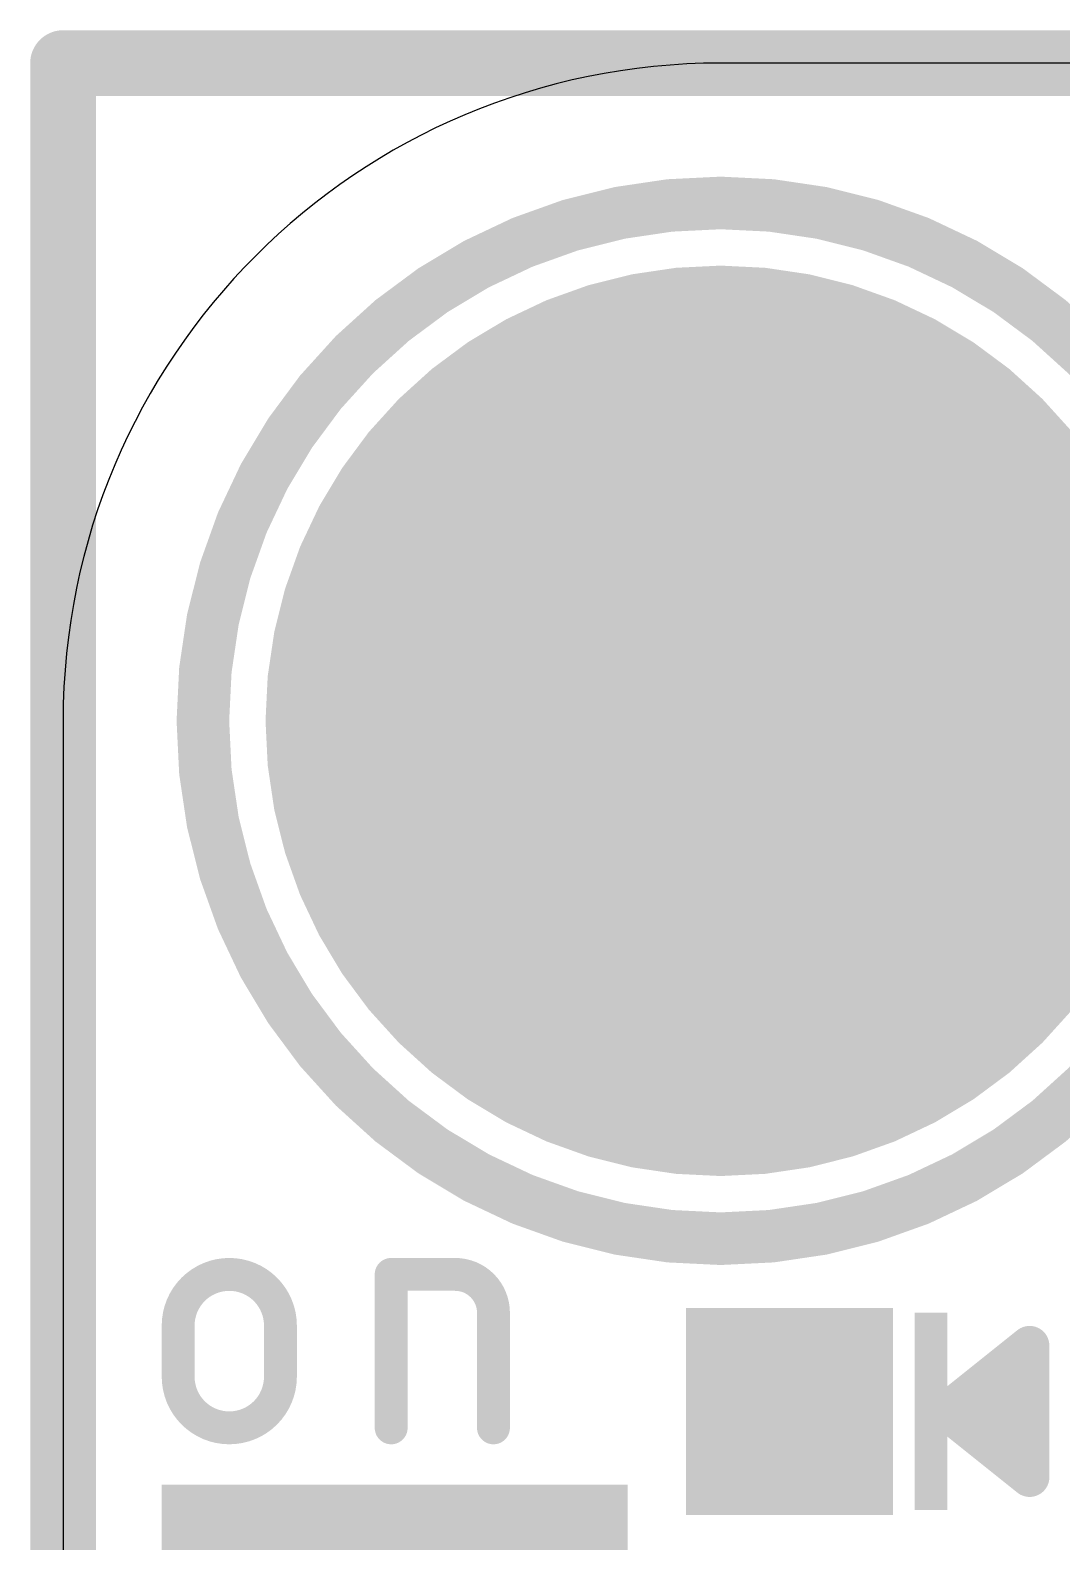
# Model space of a CAD drawing. Extents: x -6.2 to 34.1, y -8.2 to 17.9.
# Drawn here: x -0.13 to 3.86, y 12.07 to 17.91 of the extents above; entities that cross this region are included whole.
import ezdxf

# ---------------------------------------------------------------- set-up
doc = ezdxf.new("R2010")
doc.units = 0
for name, color, linetype in [('1', 12, 'CONTINUOUS'), ('16', 5, 'CONTINUOUS'), ('17', 110, 'CONTINUOUS'), ('20', 53, 'CONTINUOUS'), ('21', 40, 'CONTINUOUS')]:
    doc.layers.add(name, color=color, linetype=linetype)

# ---------------------------------------------------------------- blocks, each defined once
blk = doc.blocks.new('RECT')
blk.add_solid([(-0.5, -0.5), (0.5, -0.5), (-0.5, 0.5), (0.5, 0.5)])
blk = doc.blocks.new('ROUNDP')
at = {"const_width": 0.5}
blk.add_lwpolyline([(0, -0.25, 1), (0, 0.25, 1), (0, -0.25)], format="xyb", dxfattribs=at)

msp = doc.modelspace()

# ---------------------------------------------------------------- linework, layer by layer
at = {"layer": '1', "const_width": 0.254}
for points in [[(0, 17.78), (25.4, 17.78)], [(0, 0), (0, 17.78)]]:
    msp.add_lwpolyline(points, dxfattribs=at)
at = {"layer": '1', "const_width": 0.127}
for points in [[(0, 17.8435, 1), (0, 17.7165)], [(0.0635, 17.78, 1), (-0.0635, 17.78)]]:
    msp.add_lwpolyline(points, format="xyb", dxfattribs=at)
at = {"layer": '16', "const_width": 0.254}
for points in [[(0, 17.78), (25.4, 17.78)], [(0, 0), (0, 17.78)]]:
    msp.add_lwpolyline(points, dxfattribs=at)
at = {"layer": '16', "const_width": 0.127}
for points in [[(0, 17.8435, 1), (0, 17.7165)], [(0.0635, 17.78, 1), (-0.0635, 17.78)]]:
    msp.add_lwpolyline(points, format="xyb", dxfattribs=at)
at = {"layer": '20'}
for p, q in [((22.86, 17.78), (2.54, 17.78)), ((0, 15.24), (0, 2.54))]:
    msp.add_line(p, q, dxfattribs=at)
msp.add_arc((2.54, 15.24), 2.54, 90, 180, dxfattribs=at)
at = {"layer": '21'}
for points, const_width in [([(2.54, 13.24, 1), (2.54, 17.24, 1), (2.54, 13.24)], 0.2032), ([(0.8396, 12.9046, 1), (0.4445, 12.9046)], 0.127), ([(1.2992, 13.1022, 1), (1.2357, 13.1022)], 0.0635), ([(1.2675, 13.1339, 1), (1.2675, 13.0704)], 0.0635), ([(1.6626, 12.954, 0.4142), (1.5144, 13.1022)], 0.127), ([(1.5144, 13.1339, 1), (1.5144, 13.0704)], 0.0635), ([(1.5144, 13.0704, 1), (1.5144, 13.1339)], 0.0635), ([(1.6943, 12.954, 1), (1.6308, 12.954)], 0.0635), ([(0.4763, 12.9046, 1), (0.4128, 12.9046)], 0.0635), ([(0.8714, 12.9046, 1), (0.8079, 12.9046)], 0.0635), ([(1.6308, 12.954, 1), (1.6943, 12.954)], 0.0635), ([(0.4128, 12.9046, 1), (0.4763, 12.9046)], 0.0635), ([(0.8079, 12.9046, 1), (0.8714, 12.9046)], 0.0635), ([(3.7719, 12.827, 1), (3.6957, 12.827)], 0.0762), ([(3.7576, 12.7972, 1), (3.71, 12.8568)], 0.0762), ([(3.7021, 12.8397, 1), (3.7021, 12.7635)], 0.0762), ([(3.7338, 12.7635, 1), (3.7338, 12.8397)], 0.0762), ([(0.4445, 12.7071, 1), (0.8396, 12.7071)], 0.127), ([(0.4762, 12.7071, 1), (0.4127, 12.7071)], 0.0635), ([(0.4128, 12.7071, 1), (0.4763, 12.7071)], 0.0635), ([(0.8714, 12.7071, 1), (0.8079, 12.7071)], 0.0635), ([(0.8079, 12.7071, 1), (0.8714, 12.7071)], 0.0635), ([(3.5116, 12.6873, 1), (3.5116, 12.6111)], 0.0762), ([(3.7338, 12.6111, 1), (3.7338, 12.6873)], 0.0762), ([(3.4401, 12.6028, 1), (3.3925, 12.5432)], 0.0762), ([(3.3925, 12.6028, 1), (3.4401, 12.5432)], 0.0762), ([(3.5116, 12.5349, 1), (3.5116, 12.4587)], 0.0762), ([(3.7338, 12.4587, 1), (3.7338, 12.5349)], 0.0762), ([(1.2357, 12.5095, 1), (1.2992, 12.5095)], 0.0635), ([(1.6308, 12.5095, 1), (1.6943, 12.5095)], 0.0635), ([(3.7021, 12.3825, 1), (3.7021, 12.3063)], 0.0762), ([(3.71, 12.2892, 1), (3.7576, 12.3488)], 0.0762), ([(3.7338, 12.3063, 1), (3.7338, 12.3825)], 0.0762), ([(3.6957, 12.319, 1), (3.7719, 12.319)], 0.0762)]:
    msp.add_lwpolyline(points, format="xyb", dxfattribs=dict(at, const_width=const_width))
for points, const_width in [([(1.2675, 12.5095), (1.2675, 13.1022)], 0.127), ([(1.2675, 13.1022), (1.5144, 13.1022)], 0.127), ([(1.6626, 12.954), (1.6626, 12.5095)], 0.127), ([(0.4445, 12.7071), (0.4445, 12.9046)], 0.127), ([(0.8396, 12.9046), (0.8396, 12.7071)], 0.127), ([(3.7338, 12.827), (3.4163, 12.573)], 0.1524), ([(3.7338, 12.319), (3.7338, 12.827)], 0.1524), ([(3.7021, 12.8016), (3.7338, 12.8016)], 0.1524), ([(3.5116, 12.6492), (3.7338, 12.6492)], 0.1524), ([(3.4163, 12.573), (3.7338, 12.319)], 0.1524), ([(3.5116, 12.4968), (3.7338, 12.4968)], 0.1524), ([(3.7021, 12.3444), (3.7338, 12.3444)], 0.1524)]:
    msp.add_lwpolyline(points, dxfattribs=dict(at, const_width=const_width))

# ---------------------------------------------------------------- block references
at = {"layer": '1', "xscale": 0.8, "yscale": 0.8, "rotation": 90}
msp.add_blockref('RECT', (2.806, 12.573), dxfattribs=at)
at = {"layer": '1', "xscale": 1.8, "yscale": 1.2}
msp.add_blockref('RECT', (1.281, 11.69), dxfattribs=at)
at = {"layer": '17', "xscale": 3.516, "yscale": 3.516}
msp.add_blockref('ROUNDP', (2.54, 15.24), dxfattribs=at)
msp.add_blockref('ROUNDP', (2.54, 15.24), dxfattribs=at)
at = {"layer": '21', "xscale": 0.762, "yscale": 0.127, "rotation": 90}
msp.add_blockref('RECT', (3.3528, 12.573), dxfattribs=at)

doc.saveas('drawing.dxf')
